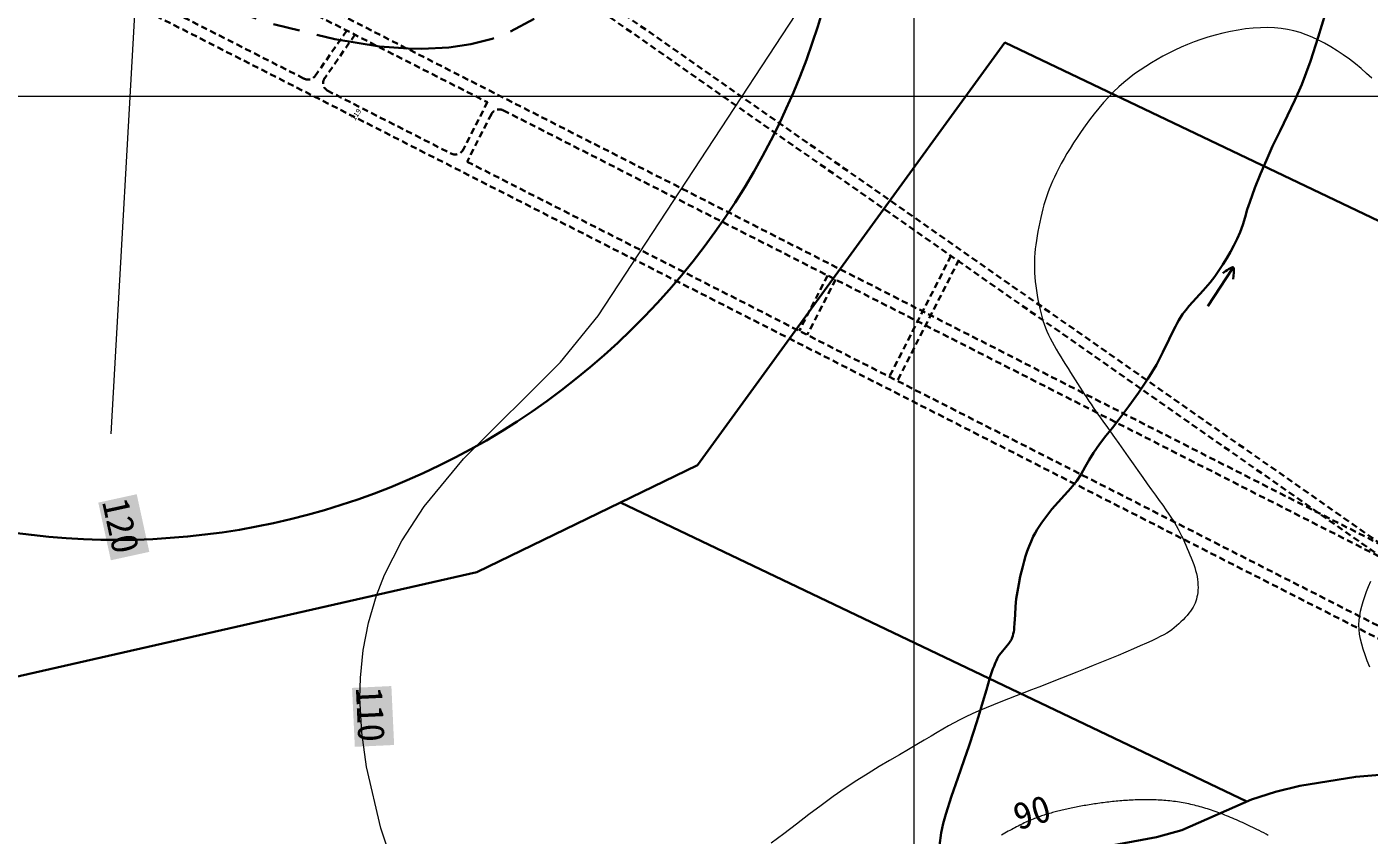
# Model space of a CAD drawing. Header units: inches. Extents: x 36473197 to 36486087, y 3899343 to 3911260.
# Drawn here: x 36483505 to 36484254, y 3903588 to 3904039 of the extents above; entities that cross this region are included whole.
import ezdxf

# ---------------------------------------------------------------- set-up
doc = ezdxf.new("R2010")
doc.units = ezdxf.units.IN
doc.header["$MEASUREMENT"] = 0
doc.linetypes.add('可采边界', pattern=[0.047, 0.02, -0.002, 0.003, -0.002, 0.02])
doc.linetypes.add('虚线', pattern=[0.0045, 0.00175, -0.001, 0.00175])
doc.layers.get('Defpoints').update_dxf_attribs({"lineweight": 0})
doc.layers.add('保护煤柱', color=7, linetype='Continuous', lineweight=0, true_color=0xff0042)
for name, color, linetype, lineweight in [('可采边界', 7, 'Continuous', 0), ('四盘区辅运巷', 7, 'Continuous', 0), ('导线点', 7, 'Continuous', 0), ('水系', 7, 'Continuous', 0), ('等值线', 7, 'Continuous', 0), ('等值线注记', 7, 'Continuous', 0), ('经纬网', 7, 'Continuous', 0), ('西区开拓设计', 7, 'Continuous', 0)]:
    doc.layers.add(name, color=color, linetype=linetype, lineweight=lineweight)
doc.styles.add('仿宋', font='simfang.ttf')
doc.styles.add('宋体', font='SIMSUN.TTC')
doc.styles.add('新宋体', font='SIMSUN.TTC')
doc.styles.add('黑体', font='simhei.ttf')
doc.linetypes.add('保护煤柱', pattern='A,0.0195,-0.001,[6,西北矿业高家堡煤矿2022年采掘接续图(2022.8.14).shx,S=1.01575e-06,R=0,X=0,Y=0],0.0195', length=0.04)
doc.dimstyles.get("Standard").update_dxf_attribs({"dimtxt": 30, "dimasz": 20, "dimexe": 0.18, "dimexo": 0.0625, "dimgap": 0.09, "dimtad": 1, "dimdec": 0, "dimzin": 0, "dimdsep": 46, "dimtxsty": '仿宋', "dimcen": 0.09, "dimclrd": 150, "dimclre": 150, "dimadec": 0, "dimazin": 0, "dimtfac": 1, "dimtdec": 0, "dimtofl": 0, "dimtmove": 0, "dimatfit": 3, "dimfxl": 1, "dimtolj": 1, "dimtzin": 0, "dimlwd": 0, "dimarcsym": 0})

# ---------------------------------------------------------------- blocks, each defined once
blk = doc.blocks.new('*D205')
at = {"layer": 'Defpoints', "color": 0, "transparency": 16777216}
for p in [(36485936.09, 3904772.87), (36482207.75, 3899448.44), (36482358.83, 3899342.66)]:
    blk.add_point(p, dxfattribs=at)
at = {"layer": '四盘区辅运巷', "color": 150, "lineweight": -2, "transparency": 16777216}
for p, q in [((36485936.14, 3904772.84), (36486087.31, 3904666.98)), ((36482207.81, 3899448.41), (36482358.98, 3899342.55))]:
    blk.add_line(p, q, dxfattribs=at)
at = {"layer": '四盘区辅运巷', "color": 150, "lineweight": 0, "transparency": 16777216}
blk.add_line((36486075.69, 3904650.7), (36482370.3, 3899359.04), dxfattribs=at)
at = {"layer": '四盘区辅运巷', "color": 150, "transparency": 16777216}
for points in [[(36486072.96, 3904652.61), (36486078.42, 3904648.79), (36486087.16, 3904667.08)], [(36482367.57, 3899360.95), (36482373.03, 3899357.13), (36482358.83, 3899342.66)]]:
    blk.add_solid(points, dxfattribs=at)
at = {"layer": '四盘区辅运巷', "color": 0, "transparency": 16777216, "insert": (36484210.49, 3902013.62), "char_height": 30, "attachment_point": 5, "rotation": 54.99908, "style": '仿宋'}
blk.add_mtext('\\A1;650', dxfattribs=at)

msp = doc.modelspace()

# ---------------------------------------------------------------- hatches: boundary and pattern name
at = {"layer": '等值线注记', "true_color": 0xffffff}
for points in [[(36483545.12, 3903773.51), (36483566.55, 3903778.19), (36483573.57, 3903746.03), (36483552.13, 3903741.35)], [(36483686.63, 3903670.17), (36483708.55, 3903671.19), (36483710.09, 3903638.32), (36483688.17, 3903637.3)]]:
    msp.add_hatch(color=7, dxfattribs=at).paths.add_polyline_path(points, flags=17)

# ---------------------------------------------------------------- linework, layer by layer
at = {"layer": '保护煤柱', "color": 1, "linetype": '保护煤柱', "lineweight": 30, "ltscale": 3750, "true_color": 0xff0000}
for p, q in [((36484800.13, 3903672.22), (36484050.58, 3904030.05)), ((36484185.51, 3903606.83), (36483836.38, 3903773.62))]:
    msp.add_line(p, q, dxfattribs=at)
at = {"layer": '保护煤柱', "color": 1, "linetype": '保护煤柱', "lineweight": 30, "ltscale": 3750, "true_color": 0xff0000, "flags": 128}
for points in [[(36482904.52, 3903937.16), (36482917.74, 3903898.77), (36483300.26, 3903631.14), (36483756.26, 3903734.69), (36483879.18, 3903794.42), (36484050.58, 3904030.05)], [(36483767.57, 3903569.26), (36483821.13, 3903573.37), (36483840.91, 3903573.44), (36483880.38, 3903571.15), (36483899.9, 3903568.52), (36483959.78, 3903554.31), (36483971.21, 3903552.75), (36483975.01, 3903552.5), (36483978.79, 3903552.48), (36483982.2, 3903552.73), (36483992.37, 3903554.43), (36484052.04, 3903571.49), (36484135.12, 3903586.89), (36484149.37, 3903590.85), (36484188.12, 3903607.94), (36484201.47, 3903612.19), (36484215.09, 3903615.54), (36484246.27, 3903620.58), (36484262.01, 3903621.93), (36484277.78, 3903622.38), (36484306.31, 3903620.28), (36484328.83, 3903616.6)]]:
    msp.add_lwpolyline(points, dxfattribs=at)
at = {"layer": '保护煤柱', "color": 1, "linetype": '保护煤柱', "lineweight": 30, "ltscale": 3750, "true_color": 0xff0000}
msp.add_arc((36483555.38, 3904162.59, -0.2), 409.89, 225.79526, 43.07514, dxfattribs=at)
msp.add_arc((36483555.38, 3904162.59, -0.2), 409.89, 225.79526, 43.07514, dxfattribs=at)
at = {"layer": '可采边界', "linetype": '可采边界', "lineweight": 30, "ltscale": 5000, "flags": 128}
msp.add_lwpolyline([(36482890.49, 3904878.59), (36482874.03, 3904848.73), (36482864.38, 3904826.44), (36482852.28, 3904788.78), (36482843.27, 3904750.22), (36482826.19, 3904566.7), (36482825.62, 3904535.03), (36482826.03, 3904527.65), (36482826.82, 3904521.5), (36482827.44, 3904518.47), (36482828.64, 3904514.46), (36482830.95, 3904508.61), (36482832.79, 3904504.85), (36482833.82, 3904503.03), (36482837.17, 3904498.06), (36482840.87, 3904493.33), (36482857.49, 3904475.64), (36482898.18, 3904439.37), (36482935.02, 3904411.22), (36483404.1, 3904137.41), (36483593.98, 3904056.36), (36483643.59, 3904040.14), (36483677.07, 3904031.93), (36483701.95, 3904027.95), (36483717.88, 3904026.72), (36483725.47, 3904026.59), (36483740.62, 3904027.31), (36483752.79, 3904029.17), (36483764.72, 3904032.17), (36483772.41, 3904034.93), (36483797.37, 3904048.24), (36483800.87, 3904050.36), (36483830.53, 3904074.08), (36483863.4, 3904108.5), (36483908.01, 3904166.75), (36483940.98, 3904215.19)], dxfattribs=at)
at = {"layer": '水系', "color": 151, "linetype": 'Continuous', "lineweight": 30, "true_color": 0x7fbfff, "flags": 128}
for points in [[(36484014.24, 3903582.2), (36484015.15, 3903589.38), (36484016.28, 3903594.55), (36484017.66, 3903599.67), (36484020.85, 3903609.82), (36484024.38, 3903619.9), (36484027.98, 3903629.96), (36484030.68, 3903638.03), (36484033.3, 3903646.11), (36484035.88, 3903654.22), (36484038.39, 3903662.37), (36484040.31, 3903669.1), (36484042.31, 3903675.81), (36484043.39, 3903679.11), (36484043.97, 3903680.74), (36484044.58, 3903682.36), (36484045.23, 3903683.95), (36484045.93, 3903685.52), (36484046.31, 3903686.29), (36484046.7, 3903687.05), (36484047.12, 3903687.8), (36484047.58, 3903688.53), (36484049.29, 3903690.7), (36484051.11, 3903692.8), (36484052.01, 3903693.85), (36484052.87, 3903694.92), (36484053.27, 3903695.46), (36484053.65, 3903696.01), (36484053.84, 3903696.29), (36484054.01, 3903696.58), (36484054.33, 3903697.16), (36484054.45, 3903697.41), (36484054.56, 3903697.67), (36484054.75, 3903698.19), (36484054.93, 3903698.72), (36484055.09, 3903699.26), (36484055.35, 3903700.36), (36484055.57, 3903701.48), (36484055.75, 3903702.62), (36484055.89, 3903703.78), (36484056.09, 3903706.12), (36484056.31, 3903710.88), (36484056.53, 3903715.65), (36484057, 3903719.84), (36484057.63, 3903723.99), (36484058.36, 3903728.11), (36484059.21, 3903732.21), (36484060.58, 3903737.95), (36484061.36, 3903740.79), (36484062.21, 3903743.61), (36484063.13, 3903746.4), (36484064.14, 3903749.16), (36484065.24, 3903751.87), (36484066.47, 3903754.53), (36484067.55, 3903756.56), (36484068.72, 3903758.55), (36484071.24, 3903762.44), (36484073.95, 3903766.22), (36484076.84, 3903769.86), (36484080.36, 3903773.81), (36484083.96, 3903777.69), (36484085.75, 3903779.63), (36484087.51, 3903781.6), (36484090.83, 3903785.67), (36484093.26, 3903789.46), (36484095.5, 3903793.39), (36484097.7, 3903797.35), (36484100, 3903801.25), (36484103.38, 3903806.04), (36484106.95, 3903810.7), (36484110.59, 3903815.31), (36484114.23, 3903819.93), (36484119.81, 3903827.32), (36484125.22, 3903834.82), (36484130.41, 3903842.47), (36484135.23, 3903850.35), (36484138.81, 3903857.46), (36484142.22, 3903864.68), (36484143.95, 3903868.27), (36484145.74, 3903871.81), (36484146.67, 3903873.56), (36484147.64, 3903875.28), (36484149.72, 3903878.62), (36484151.48, 3903880.94), (36484153.36, 3903883.19), (36484157.28, 3903887.56), (36484161.28, 3903891.89), (36484165.16, 3903896.33), (36484167.63, 3903899.59), (36484169.97, 3903902.94), (36484172.22, 3903906.36), (36484174.37, 3903909.85), (36484176.42, 3903913.38), (36484178.36, 3903916.98), (36484180.18, 3903920.63), (36484181.82, 3903924.35), (36484183.28, 3903928.49), (36484184.59, 3903932.69), (36484185.84, 3903936.92), (36484187.15, 3903941.13), (36484190.05, 3903949.03), (36484193.22, 3903956.83), (36484196.52, 3903964.58), (36484199.96, 3903972.27), (36484204.06, 3903980.88), (36484208.22, 3903989.46), (36484212.31, 3903998.06), (36484216.16, 3904006.76), (36484221.04, 3904019.82), (36484225.39, 3904033.08), (36484229.37, 3904046.47)], [(36484014.24, 3903582.2), (36484015.15, 3903589.38), (36484016.28, 3903594.55), (36484017.66, 3903599.67), (36484020.85, 3903609.82), (36484024.38, 3903619.9), (36484027.98, 3903629.96), (36484030.68, 3903638.03), (36484033.3, 3903646.11), (36484035.88, 3903654.22), (36484038.39, 3903662.37), (36484040.31, 3903669.1), (36484042.31, 3903675.81), (36484043.39, 3903679.11), (36484043.97, 3903680.74), (36484044.58, 3903682.36), (36484045.23, 3903683.95), (36484045.93, 3903685.52), (36484046.31, 3903686.29), (36484046.7, 3903687.05), (36484047.12, 3903687.8), (36484047.58, 3903688.53), (36484049.29, 3903690.7), (36484051.11, 3903692.8), (36484052.01, 3903693.85), (36484052.87, 3903694.92), (36484053.27, 3903695.46), (36484053.65, 3903696.01), (36484053.84, 3903696.29), (36484054.01, 3903696.58), (36484054.33, 3903697.16), (36484054.45, 3903697.41), (36484054.56, 3903697.67), (36484054.75, 3903698.19), (36484054.93, 3903698.72), (36484055.09, 3903699.26), (36484055.35, 3903700.36), (36484055.57, 3903701.48), (36484055.75, 3903702.62), (36484055.89, 3903703.78), (36484056.09, 3903706.12), (36484056.31, 3903710.88), (36484056.53, 3903715.65), (36484057, 3903719.84), (36484057.63, 3903723.99), (36484058.36, 3903728.11), (36484059.21, 3903732.21), (36484060.58, 3903737.95), (36484061.36, 3903740.79), (36484062.21, 3903743.61), (36484063.13, 3903746.4), (36484064.14, 3903749.16), (36484065.24, 3903751.87), (36484066.47, 3903754.53), (36484067.55, 3903756.56), (36484068.72, 3903758.55), (36484071.24, 3903762.44), (36484073.95, 3903766.22), (36484076.84, 3903769.86), (36484080.36, 3903773.81), (36484083.96, 3903777.69), (36484085.75, 3903779.63), (36484087.51, 3903781.6), (36484090.83, 3903785.67), (36484093.26, 3903789.46), (36484095.5, 3903793.39), (36484097.7, 3903797.35), (36484100, 3903801.25), (36484103.38, 3903806.04), (36484106.95, 3903810.7), (36484110.59, 3903815.31), (36484114.23, 3903819.93), (36484119.81, 3903827.32), (36484125.22, 3903834.82), (36484130.41, 3903842.47), (36484135.23, 3903850.35), (36484138.81, 3903857.46), (36484142.22, 3903864.68), (36484143.95, 3903868.27), (36484145.74, 3903871.81), (36484146.67, 3903873.56), (36484147.64, 3903875.28), (36484149.72, 3903878.62), (36484151.48, 3903880.94), (36484153.36, 3903883.19), (36484157.28, 3903887.56), (36484161.28, 3903891.89), (36484165.16, 3903896.33), (36484167.63, 3903899.59), (36484169.97, 3903902.94), (36484172.22, 3903906.36), (36484174.37, 3903909.85), (36484176.42, 3903913.38), (36484178.36, 3903916.98), (36484180.18, 3903920.63), (36484181.82, 3903924.35), (36484183.28, 3903928.49), (36484184.59, 3903932.69), (36484185.84, 3903936.92), (36484187.15, 3903941.13), (36484190.05, 3903949.03), (36484193.22, 3903956.83), (36484196.52, 3903964.58), (36484199.96, 3903972.27), (36484204.06, 3903980.88), (36484208.22, 3903989.46), (36484212.31, 3903998.06), (36484216.16, 3904006.76), (36484221.04, 3904019.82), (36484225.39, 3904033.08), (36484229.37, 3904046.47)], [(36484177.57, 3903904.01), (36484163.81, 3903883.17)], [(36484177.57, 3903904.01), (36484163.81, 3903883.17)], [(36484172.16, 3903901.5), (36484173.75, 3903902.54), (36484174.57, 3903903.1), (36484175.38, 3903903.65), (36484175.77, 3903903.9), (36484176.15, 3903904.13), (36484176.52, 3903904.34), (36484176.69, 3903904.43), (36484176.87, 3903904.51), (36484177.03, 3903904.59), (36484177.19, 3903904.65), (36484177.27, 3903904.68), (36484177.34, 3903904.7), (36484177.42, 3903904.72), (36484177.49, 3903904.74), (36484177.56, 3903904.76), (36484177.62, 3903904.77), (36484177.66, 3903904.77), (36484177.69, 3903904.77), (36484177.72, 3903904.77), (36484177.75, 3903904.77), (36484177.78, 3903904.77), (36484177.81, 3903904.77), (36484177.83, 3903904.77), (36484177.84, 3903904.77), (36484177.85, 3903904.77), (36484177.87, 3903904.76), (36484177.88, 3903904.76), (36484177.89, 3903904.76), (36484177.91, 3903904.75), (36484177.92, 3903904.75), (36484177.93, 3903904.74), (36484177.94, 3903904.74), (36484177.95, 3903904.74), (36484177.96, 3903904.73), (36484177.97, 3903904.73), (36484177.97, 3903904.72), (36484177.98, 3903904.72), (36484177.99, 3903904.71), (36484178, 3903904.7), (36484178.01, 3903904.69), (36484178.02, 3903904.69), (36484178.03, 3903904.68), (36484178.04, 3903904.67), (36484178.05, 3903904.66), (36484178.06, 3903904.65), (36484178.07, 3903904.63), (36484178.08, 3903904.61), (36484178.1, 3903904.59), (36484178.11, 3903904.56), (36484178.13, 3903904.53), (36484178.14, 3903904.51), (36484178.17, 3903904.45), (36484178.18, 3903904.41), (36484178.19, 3903904.38), (36484178.21, 3903904.31), (36484178.23, 3903904.24), (36484178.25, 3903904.17), (36484178.28, 3903904.01), (36484178.3, 3903903.84), (36484178.31, 3903903.66), (36484178.33, 3903903.27), (36484178.32, 3903902.85), (36484178.28, 3903901.94), (36484178.09, 3903899.98), (36484177.95, 3903898.09)], [(36484172.16, 3903901.5), (36484173.75, 3903902.54), (36484174.57, 3903903.1), (36484175.38, 3903903.65), (36484175.77, 3903903.9), (36484176.15, 3903904.13), (36484176.52, 3903904.34), (36484176.69, 3903904.43), (36484176.87, 3903904.51), (36484177.03, 3903904.59), (36484177.19, 3903904.65), (36484177.27, 3903904.68), (36484177.34, 3903904.7), (36484177.42, 3903904.72), (36484177.49, 3903904.74), (36484177.56, 3903904.76), (36484177.62, 3903904.77), (36484177.66, 3903904.77), (36484177.69, 3903904.77), (36484177.72, 3903904.77), (36484177.75, 3903904.77), (36484177.78, 3903904.77), (36484177.81, 3903904.77), (36484177.83, 3903904.77), (36484177.84, 3903904.77), (36484177.85, 3903904.77), (36484177.87, 3903904.76), (36484177.88, 3903904.76), (36484177.89, 3903904.76), (36484177.91, 3903904.75), (36484177.92, 3903904.75), (36484177.93, 3903904.74), (36484177.94, 3903904.74), (36484177.95, 3903904.74), (36484177.96, 3903904.73), (36484177.97, 3903904.73), (36484177.97, 3903904.72), (36484177.98, 3903904.72), (36484177.99, 3903904.71), (36484178, 3903904.7), (36484178.01, 3903904.69), (36484178.02, 3903904.69), (36484178.03, 3903904.68), (36484178.04, 3903904.67), (36484178.05, 3903904.66), (36484178.06, 3903904.65), (36484178.07, 3903904.63), (36484178.08, 3903904.61), (36484178.1, 3903904.59), (36484178.11, 3903904.56), (36484178.13, 3903904.53), (36484178.14, 3903904.51), (36484178.17, 3903904.45), (36484178.18, 3903904.41), (36484178.19, 3903904.38), (36484178.21, 3903904.31), (36484178.23, 3903904.24), (36484178.25, 3903904.17), (36484178.28, 3903904.01), (36484178.3, 3903903.84), (36484178.31, 3903903.66), (36484178.33, 3903903.27), (36484178.32, 3903902.85), (36484178.28, 3903901.94), (36484178.09, 3903899.98), (36484177.95, 3903898.09)]]:
    msp.add_lwpolyline(points, dxfattribs=at)
at = {"layer": '等值线', "linetype": 'Continuous', "lineweight": 0, "flags": 128}
for points in [[(36483725.67, 3903523.19), (36483702.64, 3903591.87), (36483694.74, 3903626.23), (36483692.09, 3903645.33), (36483691.01, 3903664.41), (36483691.3, 3903675.86), (36483692.79, 3903691.13), (36483695.72, 3903706.39), (36483700.22, 3903721.66), (36483704.74, 3903733.18), (36483714.39, 3903752.19), (36483726.89, 3903771.37), (36483748.75, 3903798), (36483802.86, 3903851.91), (36483823.89, 3903877.6), (36483995.07, 3904138.93)], [(36483552.33, 3903811.81), (36483567.28, 3904078.99), (36483567.17, 3904111.64)], [(36484255.27, 3904010.19), (36484252.35, 3904012.92), (36484249.28, 3904015.61), (36484246.07, 3904018.23), (36484242.75, 3904020.78), (36484239.36, 3904023.22), (36484235.9, 3904025.53), (36484232.42, 3904027.7), (36484228.94, 3904029.69), (36484225.48, 3904031.51), (36484222.06, 3904033.11), (36484218.66, 3904034.5), (36484215.26, 3904035.69), (36484211.83, 3904036.66), (36484208.33, 3904037.43), (36484204.76, 3904037.98), (36484201.06, 3904038.33), (36484197.23, 3904038.47), (36484193.23, 3904038.4), (36484189.11, 3904038.13), (36484184.9, 3904037.68), (36484180.64, 3904037.06), (36484176.37, 3904036.28), (36484172.12, 3904035.36), (36484167.95, 3904034.31), (36484163.88, 3904033.15), (36484159.95, 3904031.88), (36484156.15, 3904030.52), (36484152.48, 3904029.06), (36484148.91, 3904027.52), (36484145.44, 3904025.9), (36484142.06, 3904024.2), (36484138.75, 3904022.44), (36484135.51, 3904020.62), (36484132.31, 3904018.73), (36484129.16, 3904016.78), (36484126.06, 3904014.74), (36484123, 3904012.59), (36484120, 3904010.32), (36484117.04, 3904007.92), (36484114.12, 3904005.36), (36484111.25, 3904002.64), (36484108.43, 3903999.73), (36484105.67, 3903996.68), (36484102.97, 3903993.52), (36484100.36, 3903990.27), (36484097.84, 3903986.99), (36484095.43, 3903983.69), (36484093.13, 3903980.42), (36484090.96, 3903977.22), (36484088.93, 3903974.1), (36484087.03, 3903971.08), (36484085.27, 3903968.17), (36484083.63, 3903965.35), (36484082.12, 3903962.63), (36484080.72, 3903960.02), (36484079.44, 3903957.51), (36484078.27, 3903955.1), (36484077.21, 3903952.79), (36484076.24, 3903950.56), (36484075.35, 3903948.38), (36484074.54, 3903946.23), (36484073.79, 3903944.07), (36484073.09, 3903941.9), (36484072.44, 3903939.67), (36484071.81, 3903937.36), (36484071.2, 3903934.96), (36484070.61, 3903932.47), (36484070.06, 3903929.94), (36484069.54, 3903927.37), (36484069.05, 3903924.8), (36484068.61, 3903922.25), (36484068.22, 3903919.75), (36484067.88, 3903917.32), (36484067.6, 3903914.97), (36484067.39, 3903912.7), (36484067.23, 3903910.47), (36484067.13, 3903908.27), (36484067.09, 3903906.07), (36484067.12, 3903903.85), (36484067.21, 3903901.59), (36484067.37, 3903899.25), (36484067.59, 3903896.84), (36484067.87, 3903894.36), (36484068.21, 3903891.84), (36484068.6, 3903889.3), (36484069.04, 3903886.78), (36484069.53, 3903884.29), (36484070.05, 3903881.86), (36484070.62, 3903879.52), (36484071.22, 3903877.29), (36484071.86, 3903875.15), (36484072.55, 3903873.08), (36484073.29, 3903871.07), (36484074.09, 3903869.09), (36484074.96, 3903867.12), (36484075.91, 3903865.14), (36484076.94, 3903863.14), (36484078.05, 3903861.1), (36484079.24, 3903859.01), (36484080.49, 3903856.9), (36484081.79, 3903854.76), (36484083.12, 3903852.61), (36484084.48, 3903850.46), (36484085.85, 3903848.31), (36484087.21, 3903846.17), (36484088.56, 3903844.04), (36484089.89, 3903841.95), (36484091.21, 3903839.88), (36484092.51, 3903837.84), (36484093.78, 3903835.85), (36484095.05, 3903833.9), (36484096.29, 3903832), (36484097.51, 3903830.15), (36484098.72, 3903828.35), (36484099.94, 3903826.56), (36484101.21, 3903824.72), (36484102.56, 3903822.79), (36484104.03, 3903820.71), (36484105.64, 3903818.43), (36484107.44, 3903815.9), (36484109.45, 3903813.06), (36484111.69, 3903809.89), (36484114.14, 3903806.44), (36484116.72, 3903802.78), (36484119.41, 3903798.99), (36484122.13, 3903795.15), (36484124.85, 3903791.33), (36484127.51, 3903787.6), (36484130.05, 3903784.05), (36484132.45, 3903780.72), (36484134.68, 3903777.63), (36484136.76, 3903774.74), (36484138.69, 3903772.04), (36484140.47, 3903769.51), (36484142.1, 3903767.13), (36484143.59, 3903764.88), (36484144.95, 3903762.75), (36484146.17, 3903760.71), (36484147.27, 3903758.76), (36484148.27, 3903756.87), (36484149.19, 3903755.03), (36484150.04, 3903753.24), (36484150.84, 3903751.47), (36484151.61, 3903749.71), (36484152.37, 3903747.95), (36484153.12, 3903746.18), (36484153.87, 3903744.4), (36484154.59, 3903742.62), (36484155.28, 3903740.85), (36484155.92, 3903739.08), (36484156.51, 3903737.34), (36484157.03, 3903735.62), (36484157.46, 3903733.93), (36484157.81, 3903732.28), (36484158.06, 3903730.67), (36484158.23, 3903729.11), (36484158.32, 3903727.59), (36484158.34, 3903726.13), (36484158.29, 3903724.73), (36484158.17, 3903723.38), (36484157.99, 3903722.09), (36484157.76, 3903720.87), (36484157.46, 3903719.7), (36484157.1, 3903718.57), (36484156.67, 3903717.46), (36484156.15, 3903716.37), (36484155.55, 3903715.27), (36484154.86, 3903714.16), (36484154.07, 3903713.02), (36484153.18, 3903711.84), (36484152.21, 3903710.63), (36484151.15, 3903709.42), (36484150.02, 3903708.2), (36484148.84, 3903707), (36484147.61, 3903705.83), (36484146.35, 3903704.7), (36484145.07, 3903703.64), (36484143.76, 3903702.63), (36484142.4, 3903701.68), (36484140.9, 3903700.73), (36484139.23, 3903699.76), (36484137.31, 3903698.75), (36484135.1, 3903697.65), (36484132.54, 3903696.44), (36484129.56, 3903695.09), (36484126.13, 3903693.58), (36484122.31, 3903691.92), (36484118.17, 3903690.16), (36484113.78, 3903688.31), (36484109.23, 3903686.41), (36484104.59, 3903684.49), (36484099.93, 3903682.59), (36484095.33, 3903680.72), (36484090.85, 3903678.93), (36484086.48, 3903677.2), (36484082.2, 3903675.51), (36484077.98, 3903673.86), (36484073.79, 3903672.24), (36484069.63, 3903670.63), (36484065.45, 3903669.01), (36484061.23, 3903667.38), (36484056.97, 3903665.73), (36484052.69, 3903664.06), (36484048.43, 3903662.38), (36484044.22, 3903660.68), (36484040.12, 3903658.99), (36484036.16, 3903657.29), (36484032.38, 3903655.61), (36484028.82, 3903653.94), (36484025.49, 3903652.29), (36484022.33, 3903650.63), (36484019.24, 3903648.92), (36484016.13, 3903647.13), (36484012.9, 3903645.23), (36484009.45, 3903643.18), (36484005.7, 3903640.96), (36484001.54, 3903638.52), (36483996.92, 3903635.84), (36483991.85, 3903632.9), (36483986.38, 3903629.71), (36483980.57, 3903626.24), (36483974.47, 3903622.5), (36483968.13, 3903618.47), (36483961.6, 3903614.15), (36483954.93, 3903609.54), (36483948.16, 3903604.63), (36483941.31, 3903599.49), (36483934.37, 3903594.21), (36483927.35, 3903588.86), (36483920.25, 3903583.52)], [(36484255.27, 3904010.19), (36484252.35, 3904012.92), (36484249.28, 3904015.61), (36484246.07, 3904018.23), (36484242.75, 3904020.78), (36484239.36, 3904023.22), (36484235.9, 3904025.53), (36484232.42, 3904027.7), (36484228.94, 3904029.69), (36484225.48, 3904031.51), (36484222.06, 3904033.11), (36484218.66, 3904034.5), (36484215.26, 3904035.69), (36484211.83, 3904036.66), (36484208.33, 3904037.43), (36484204.76, 3904037.98), (36484201.06, 3904038.33), (36484197.23, 3904038.47), (36484193.23, 3904038.4), (36484189.11, 3904038.13), (36484184.9, 3904037.68), (36484180.64, 3904037.06), (36484176.37, 3904036.28), (36484172.12, 3904035.36), (36484167.95, 3904034.31), (36484163.88, 3904033.15), (36484159.95, 3904031.88), (36484156.15, 3904030.52), (36484152.48, 3904029.06), (36484148.91, 3904027.52), (36484145.44, 3904025.9), (36484142.06, 3904024.2), (36484138.75, 3904022.44), (36484135.51, 3904020.62), (36484132.31, 3904018.73), (36484129.16, 3904016.78), (36484126.06, 3904014.74), (36484123, 3904012.59), (36484120, 3904010.32), (36484117.04, 3904007.92), (36484114.12, 3904005.36), (36484111.25, 3904002.64), (36484108.43, 3903999.73), (36484105.67, 3903996.68), (36484102.97, 3903993.52), (36484100.36, 3903990.27), (36484097.84, 3903986.99), (36484095.43, 3903983.69), (36484093.13, 3903980.42), (36484090.96, 3903977.22), (36484088.93, 3903974.1), (36484087.03, 3903971.08), (36484085.27, 3903968.17), (36484083.63, 3903965.35), (36484082.12, 3903962.63), (36484080.72, 3903960.02), (36484079.44, 3903957.51), (36484078.27, 3903955.1), (36484077.21, 3903952.79), (36484076.24, 3903950.56), (36484075.35, 3903948.38), (36484074.54, 3903946.23), (36484073.79, 3903944.07), (36484073.09, 3903941.9), (36484072.44, 3903939.67), (36484071.81, 3903937.36), (36484071.2, 3903934.96), (36484070.61, 3903932.47), (36484070.06, 3903929.94), (36484069.54, 3903927.37), (36484069.05, 3903924.8), (36484068.61, 3903922.25), (36484068.22, 3903919.75), (36484067.88, 3903917.32), (36484067.6, 3903914.97), (36484067.39, 3903912.7), (36484067.23, 3903910.47), (36484067.13, 3903908.27), (36484067.09, 3903906.07), (36484067.12, 3903903.85), (36484067.21, 3903901.59), (36484067.37, 3903899.25), (36484067.59, 3903896.84), (36484067.87, 3903894.36), (36484068.21, 3903891.84), (36484068.6, 3903889.3), (36484069.04, 3903886.78), (36484069.53, 3903884.29), (36484070.05, 3903881.86), (36484070.62, 3903879.52), (36484071.22, 3903877.29), (36484071.86, 3903875.15), (36484072.55, 3903873.08), (36484073.29, 3903871.07), (36484074.09, 3903869.09), (36484074.96, 3903867.12), (36484075.91, 3903865.14), (36484076.94, 3903863.14), (36484078.05, 3903861.1), (36484079.24, 3903859.01), (36484080.49, 3903856.9), (36484081.79, 3903854.76), (36484083.12, 3903852.61), (36484084.48, 3903850.46), (36484085.85, 3903848.31), (36484087.21, 3903846.17), (36484088.56, 3903844.04), (36484089.89, 3903841.95), (36484091.21, 3903839.88), (36484092.51, 3903837.84), (36484093.78, 3903835.85), (36484095.05, 3903833.9), (36484096.29, 3903832), (36484097.51, 3903830.15), (36484098.72, 3903828.35), (36484099.94, 3903826.56), (36484101.21, 3903824.72), (36484102.56, 3903822.79), (36484104.03, 3903820.71), (36484105.64, 3903818.43), (36484107.44, 3903815.9), (36484109.45, 3903813.06), (36484111.69, 3903809.89), (36484114.14, 3903806.44), (36484116.72, 3903802.78), (36484119.41, 3903798.99), (36484122.13, 3903795.15), (36484124.85, 3903791.33), (36484127.51, 3903787.6), (36484130.05, 3903784.05), (36484132.45, 3903780.72), (36484134.68, 3903777.63), (36484136.76, 3903774.74), (36484138.69, 3903772.04), (36484140.47, 3903769.51), (36484142.1, 3903767.13), (36484143.59, 3903764.88), (36484144.95, 3903762.75), (36484146.17, 3903760.71), (36484147.27, 3903758.76), (36484148.27, 3903756.87), (36484149.19, 3903755.03), (36484150.04, 3903753.24), (36484150.84, 3903751.47), (36484151.61, 3903749.71), (36484152.37, 3903747.95), (36484153.12, 3903746.18), (36484153.87, 3903744.4), (36484154.59, 3903742.62), (36484155.28, 3903740.85), (36484155.92, 3903739.08), (36484156.51, 3903737.34), (36484157.03, 3903735.62), (36484157.46, 3903733.93), (36484157.81, 3903732.28), (36484158.06, 3903730.67), (36484158.23, 3903729.11), (36484158.32, 3903727.59), (36484158.34, 3903726.13), (36484158.29, 3903724.73), (36484158.17, 3903723.38), (36484157.99, 3903722.09), (36484157.76, 3903720.87), (36484157.46, 3903719.7), (36484157.1, 3903718.57), (36484156.67, 3903717.46), (36484156.15, 3903716.37), (36484155.55, 3903715.27), (36484154.86, 3903714.16), (36484154.07, 3903713.02), (36484153.18, 3903711.84), (36484152.21, 3903710.63), (36484151.15, 3903709.42), (36484150.02, 3903708.2), (36484148.84, 3903707), (36484147.61, 3903705.83), (36484146.35, 3903704.7), (36484145.07, 3903703.64), (36484143.76, 3903702.63), (36484142.4, 3903701.68), (36484140.9, 3903700.73), (36484139.23, 3903699.76), (36484137.31, 3903698.75), (36484135.1, 3903697.65), (36484132.54, 3903696.44), (36484129.56, 3903695.09), (36484126.13, 3903693.58), (36484122.31, 3903691.92), (36484118.17, 3903690.16), (36484113.78, 3903688.31), (36484109.23, 3903686.41), (36484104.59, 3903684.49), (36484099.93, 3903682.59), (36484095.33, 3903680.72), (36484090.85, 3903678.93), (36484086.48, 3903677.2), (36484082.2, 3903675.51), (36484077.98, 3903673.86), (36484073.79, 3903672.24), (36484069.63, 3903670.63), (36484065.45, 3903669.01), (36484061.23, 3903667.38), (36484056.97, 3903665.73), (36484052.69, 3903664.06), (36484048.43, 3903662.38), (36484044.22, 3903660.68), (36484040.12, 3903658.99), (36484036.16, 3903657.29), (36484032.38, 3903655.61), (36484028.82, 3903653.94), (36484025.49, 3903652.29), (36484022.33, 3903650.63), (36484019.24, 3903648.92), (36484016.13, 3903647.13), (36484012.9, 3903645.23), (36484009.45, 3903643.18), (36484005.7, 3903640.96), (36484001.54, 3903638.52), (36483996.92, 3903635.84), (36483991.85, 3903632.9), (36483986.38, 3903629.71), (36483980.57, 3903626.24), (36483974.47, 3903622.5), (36483968.13, 3903618.47), (36483961.6, 3903614.15), (36483954.93, 3903609.54), (36483948.16, 3903604.63), (36483941.31, 3903599.49), (36483934.37, 3903594.21), (36483927.35, 3903588.86), (36483920.25, 3903583.52)], [(36484254.1, 3903681.8), (36484252.72, 3903685.31), (36484251.51, 3903688.6), (36484250.48, 3903691.7), (36484249.63, 3903694.63), (36484248.96, 3903697.43), (36484248.47, 3903700.12), (36484248.18, 3903702.74), (36484248.08, 3903705.31), (36484248.18, 3903707.87), (36484248.48, 3903710.45), (36484248.96, 3903713.04), (36484249.6, 3903715.67), (36484250.4, 3903718.35), (36484251.32, 3903721.08), (36484252.35, 3903723.88), (36484253.47, 3903726.76), (36484254.67, 3903729.72)], [(36484254.1, 3903681.8), (36484252.72, 3903685.31), (36484251.51, 3903688.6), (36484250.48, 3903691.7), (36484249.63, 3903694.63), (36484248.96, 3903697.43), (36484248.47, 3903700.12), (36484248.18, 3903702.74), (36484248.08, 3903705.31), (36484248.18, 3903707.87), (36484248.48, 3903710.45), (36484248.96, 3903713.04), (36484249.6, 3903715.67), (36484250.4, 3903718.35), (36484251.32, 3903721.08), (36484252.35, 3903723.88), (36484253.47, 3903726.76), (36484254.67, 3903729.72)], [(36484197.53, 3903587.89), (36484196.26, 3903588.56), (36484194.98, 3903589.24), (36484193.7, 3903589.9), (36484192.41, 3903590.56), (36484191.22, 3903591.16), (36484190.02, 3903591.76), (36484188.83, 3903592.34), (36484187.63, 3903592.92), (36484186.49, 3903593.46), (36484185.35, 3903594), (36484184.21, 3903594.53), (36484183.06, 3903595.05), (36484181.96, 3903595.55), (36484180.85, 3903596.05), (36484179.74, 3903596.54), (36484178.63, 3903597.02), (36484177.54, 3903597.48), (36484176.46, 3903597.94), (36484175.37, 3903598.39), (36484174.28, 3903598.83), (36484173.21, 3903599.25), (36484172.15, 3903599.67), (36484171.07, 3903600.08), (36484170, 3903600.48), (36484168.95, 3903600.87), (36484167.89, 3903601.24), (36484166.84, 3903601.61), (36484165.78, 3903601.97), (36484164.73, 3903602.31), (36484163.68, 3903602.65), (36484162.63, 3903602.98), (36484161.58, 3903603.29), (36484160.54, 3903603.6), (36484159.49, 3903603.89), (36484158.45, 3903604.17), (36484157.4, 3903604.45), (36484156.35, 3903604.71), (36484155.31, 3903604.96), (36484154.26, 3903605.2), (36484153.21, 3903605.42), (36484152.16, 3903605.64), (36484151.1, 3903605.85), (36484150.05, 3903606.04), (36484148.99, 3903606.22), (36484147.93, 3903606.39), (36484146.86, 3903606.56), (36484145.8, 3903606.71), (36484144.73, 3903606.84), (36484143.66, 3903606.97), (36484142.59, 3903607.09), (36484141.51, 3903607.2), (36484140.44, 3903607.29), (36484139.36, 3903607.38), (36484138.28, 3903607.46), (36484137.21, 3903607.53), (36484136.13, 3903607.59), (36484135.05, 3903607.64), (36484133.97, 3903607.68), (36484132.89, 3903607.71), (36484131.81, 3903607.74), (36484130.73, 3903607.75), (36484129.66, 3903607.76), (36484128.58, 3903607.76), (36484127.5, 3903607.75), (36484126.43, 3903607.73), (36484125.36, 3903607.71), (36484124.28, 3903607.68), (36484123.21, 3903607.64), (36484122.15, 3903607.6), (36484121.08, 3903607.55), (36484120.02, 3903607.49), (36484118.96, 3903607.43), (36484117.91, 3903607.36), (36484116.85, 3903607.28), (36484115.8, 3903607.2), (36484114.75, 3903607.12), (36484113.72, 3903607.03), (36484112.68, 3903606.93), (36484111.64, 3903606.83), (36484110.61, 3903606.72), (36484109.59, 3903606.61), (36484108.57, 3903606.5), (36484107.56, 3903606.38), (36484106.54, 3903606.25), (36484105.54, 3903606.12), (36484104.55, 3903605.99), (36484103.55, 3903605.86), (36484102.55, 3903605.71), (36484101.58, 3903605.57), (36484100.61, 3903605.43), (36484099.64, 3903605.27), (36484098.67, 3903605.12), (36484097.72, 3903604.97), (36484096.77, 3903604.81), (36484095.83, 3903604.64), (36484094.88, 3903604.48), (36484093.97, 3903604.31), (36484093.05, 3903604.14), (36484092.14, 3903603.97), (36484091.22, 3903603.8), (36484090.34, 3903603.62), (36484089.45, 3903603.45), (36484088.57, 3903603.27), (36484087.69, 3903603.08), (36484086.84, 3903602.9), (36484085.99, 3903602.72), (36484085.15, 3903602.54), (36484084.3, 3903602.35), (36484083.49, 3903602.17), (36484082.67, 3903601.98), (36484081.86, 3903601.79), (36484081.05, 3903601.6), (36484080.26, 3903601.41), (36484079.48, 3903601.21), (36484078.69, 3903601.01), (36484077.91, 3903600.8), (36484077.14, 3903600.6), (36484076.37, 3903600.38), (36484075.6, 3903600.16), (36484074.84, 3903599.94), (36484074.07, 3903599.71), (36484073.31, 3903599.47), (36484072.55, 3903599.23), (36484071.79, 3903598.98), (36484071.02, 3903598.72), (36484070.25, 3903598.45), (36484069.48, 3903598.17), (36484068.72, 3903597.89), (36484067.93, 3903597.59), (36484067.14, 3903597.28), (36484066.36, 3903596.97), (36484065.58, 3903596.65), (36484064.76, 3903596.3), (36484063.95, 3903595.95), (36484063.14, 3903595.59), (36484062.33, 3903595.22), (36484061.48, 3903594.82), (36484060.63, 3903594.42), (36484059.78, 3903594), (36484058.94, 3903593.59), (36484058.04, 3903593.13), (36484057.14, 3903592.66), (36484056.25, 3903592.19), (36484055.36, 3903591.72), (36484054.43, 3903591.21), (36484053.5, 3903590.69), (36484052.57, 3903590.17), (36484051.64, 3903589.64), (36484050.68, 3903589.08), (36484049.73, 3903588.52), (36484048.78, 3903587.95)]]:
    msp.add_lwpolyline(points, dxfattribs=at)
at = {"layer": '经纬网', "color": 7, "linetype": 'Continuous', "lineweight": 9}
for p, q in [((36484000, 3902374.06), (36484000, 3905872.21)), ((36485138.53, 3904000), (36477575.7, 3904000))]:
    msp.add_line(p, q, dxfattribs=at)
at = {"layer": '西区开拓设计', "color": 30, "linetype": '虚线', "lineweight": 30, "ltscale": 2000, "true_color": 0xff8000}
for p, q in [((36483297.35, 3904240.7), (36484778.6, 3903485.98)), ((36483297.96, 3904187.31), (36484751.2, 3903446.85)), ((36483505.65, 3904127.5), (36483762.08, 3903996.84)), ((36483748.38, 3904108.72), (36484504.27, 3903579.74)), ((36483489.89, 3904096.58), (36483659.88, 3904009.95, 0)), ((36483762.92, 3904091.46), (36484467.07, 3903598.69)), ((36483683.75, 3904036.75), (36483666.06, 3904011.48)), ((36483688.25, 3904034.46), (36483671.37, 3904010.34)), ((36483672.78, 3904003.37, 0), (36483741.86, 3903968.17, 0)), ((36483762.15, 3903996.98), (36483748.53, 3903970.25)), ((36483764.33, 3903990.25), (36483750.78, 3903963.66)), ((36483770.99, 3903992.3), (36484774.95, 3903480.77)), ((36483750.78, 3903963.66), (36484754.85, 3903452.06)), ((36484020.59, 3903911.14), (36483986.22, 3903843.69)), ((36484025.04, 3903908.87), (36483990.68, 3903841.42)), ((36483951.76, 3903900.2), (36483936, 3903869.28)), ((36483956.21, 3903897.93), (36483940.46, 3903867.01)), ((36484173.33, 3903748.36), (36484173.33, 3903748.36))]:
    msp.add_line(p, q, dxfattribs=at)
for centre, start, end in [((36483662.04, 3904014.46), 243.00017, 325.00017), ((36483675.52, 3904007.56), 145.00017, 243.00017), ((36483768.72, 3903987.85), 63.00017, 153.00017), ((36483744.14, 3903972.65), 243.00017, 333.00017)]:
    msp.add_arc(centre, 5, start, end, dxfattribs=at)

# ---------------------------------------------------------------- texts
at = {"layer": '导线点', "color": 7, "style": '黑体'}
msp.add_text('119', height=3, rotation=56.36956, dxfattribs=at).set_placement((36483688.3, 3903986.32))
at = {"layer": '等值线注记', "color": 18, "true_color": 0x000000, "style": '新宋体'}
for s, rotation, p in [('120', 282.31068, (36483547.18, 3903773.96, 0)), ('110', 272.68037, (36483688.74, 3903670.27, 0))]:
    msp.add_text(s, height=15, rotation=rotation, dxfattribs=at).set_placement(p)
at = {"layer": '等值线注记', "color": 250, "true_color": 0x333333, "style": '宋体'}
msp.add_text('90', height=15, rotation=16.97627, dxfattribs=at).set_placement((36484058.13, 3903590.68, -0.2))

# ---------------------------------------------------------------- dimensions: what is measured, and where the dimension line sits
at = {"layer": '四盘区辅运巷'}
dim = msp.add_linear_dim(base=(36482358.83, 3899342.66), p1=(36485936.09, 3904772.87), p2=(36482207.75, 3899448.44), angle=54.99908, text='650', dimstyle='Standard', dxfattribs=at)
dim.commit()
dim.dimension.update_dxf_attribs({"geometry": '*D205', "text_midpoint": (36484222.99, 3902004.87), "dimtype": 160})

doc.saveas('drawing.dxf')
